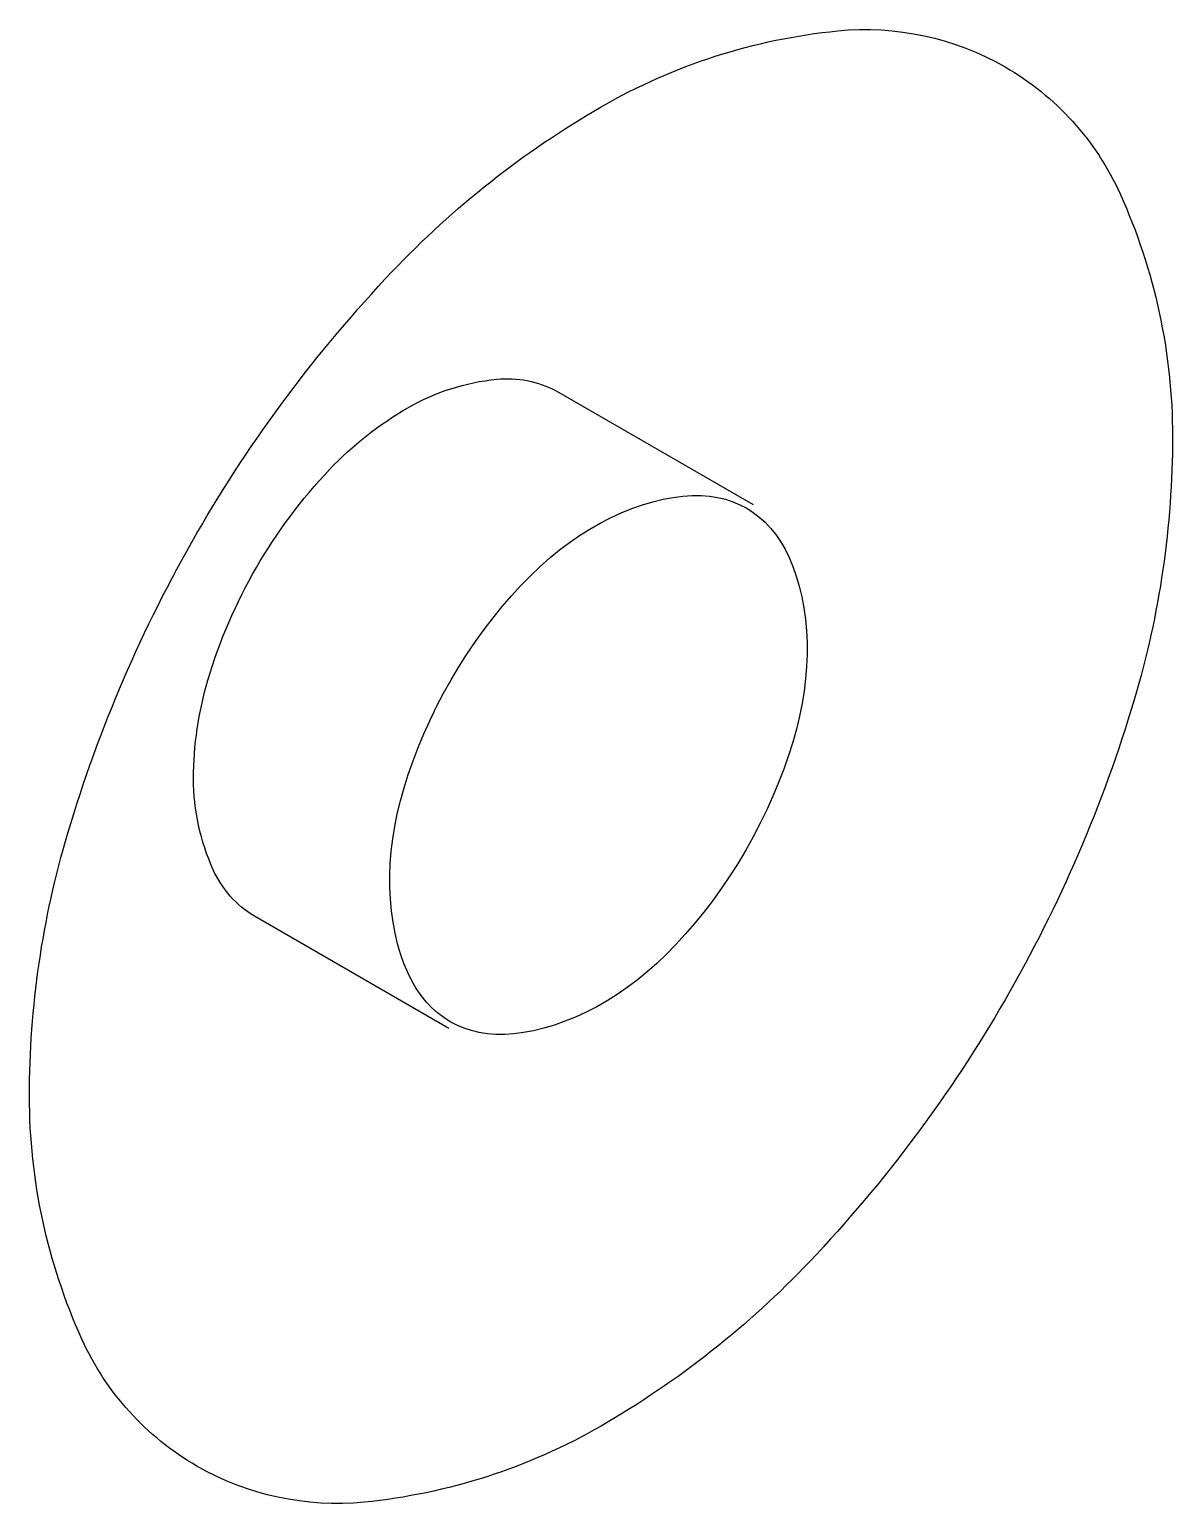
# Model space of a CAD drawing. Header units: millimetres. Extents: x -9878.37 to -9878.162, y -58.768 to -58.5.
import ezdxf

# ---------------------------------------------------------------- set-up
doc = ezdxf.new("R2010")
doc.units = ezdxf.units.MM
doc.header["$LTSCALE"] = 10
doc.linetypes.add('HIDDEN2', pattern=[0.1875, 0.125, -0.0625])
doc.layers.add('Tub_iso_componentes', color=2, linetype='Continuous')

msp = doc.modelspace()

# ---------------------------------------------------------------- linework, layer by layer
at = {"layer": 'Tub_iso_componentes'}
msp.add_lwpolyline([(-9878.33971, -58.59133, -0.058752), (-9878.30418, -58.5437, -0.072341), (-9878.26622, -58.51375, -0.106617), (-9878.22318, -58.49991, -0.156851), (-9878.19274, -58.50647, -0.156851), (-9878.17184, -58.52955, -0.106617), (-9878.1623, -58.57375, -0.072341), (-9878.16926, -58.6216, -0.058752), (-9878.19274, -58.67618, -0.058752), (-9878.22827, -58.72381, -0.072341), (-9878.26622, -58.75375, -0.106617), (-9878.30927, -58.7676, -0.156851), (-9878.33971, -58.76103, -0.156851), (-9878.36061, -58.73796, -0.106617), (-9878.37015, -58.69375, -0.072341), (-9878.36319, -58.64591, -0.058752)], format="xyb", close=True, dxfattribs=at)
at = {"layer": 'Tub_iso_componentes', "color": 1, "linetype": 'HIDDEN2', "ltscale": 0.25, "flags": 128}
msp.add_lwpolyline([(-9878.29389, -58.68141), (-9878.32925, -58.661, -0.151312), (-9878.33673, -58.65255, -0.106617), (-9878.34031, -58.63598, -0.072341), (-9878.3377, -58.61804, -0.058752), (-9878.32889, -58.59757, -0.058752), (-9878.31557, -58.57971, -0.072341), (-9878.30134, -58.56848, -0.106617), (-9878.28519, -58.56329, -0.147766), (-9878.27437, -58.56542), (-9878.23856, -58.5861)], format="xyb", dxfattribs=at)
msp.add_lwpolyline([(-9878.25261, -58.66614), (-9878.25434, -58.66791), (-9878.25609, -58.66957), (-9878.25785, -58.67114), (-9878.25964, -58.6726), (-9878.26144, -58.67396), (-9878.26327, -58.67523), (-9878.26513, -58.6764), (-9878.26701, -58.67747), (-9878.26892, -58.67845), (-9878.27085, -58.67933), (-9878.27278, -58.68011), (-9878.27471, -58.68079), (-9878.27661, -58.68136), (-9878.27847, -58.68182), (-9878.28029, -58.68216), (-9878.28205, -58.68239), (-9878.28373, -58.68251), (-9878.28535, -58.6825), (-9878.28689, -58.68238), (-9878.28837, -58.68215), (-9878.28978, -58.68181), (-9878.29113, -58.68137), (-9878.29242, -58.68082), (-9878.29366, -58.68018), (-9878.29483, -58.67943), (-9878.29595, -58.67859), (-9878.29701, -58.67764), (-9878.29801, -58.67659), (-9878.29895, -58.67542), (-9878.29982, -58.67414), (-9878.30063, -58.67275), (-9878.30138, -58.67123), (-9878.30206, -58.6696), (-9878.30267, -58.66785), (-9878.3032, -58.666), (-9878.30366, -58.66407), (-9878.30404, -58.66207), (-9878.30433, -58.66001), (-9878.30453, -58.6579), (-9878.30464, -58.65575), (-9878.30465, -58.65358), (-9878.30456, -58.65139), (-9878.30438, -58.64917), (-9878.3041, -58.64693), (-9878.30373, -58.64465), (-9878.30326, -58.64234), (-9878.30269, -58.64), (-9878.30202, -58.63762), (-9878.30126, -58.6352), (-9878.30041, -58.63275), (-9878.29946, -58.63028), (-9878.29843, -58.6278), (-9878.29731, -58.62533), (-9878.29612, -58.62286), (-9878.29485, -58.62042), (-9878.2935, -58.618), (-9878.29208, -58.61563), (-9878.2906, -58.6133), (-9878.28906, -58.61104), (-9878.28748, -58.60883), (-9878.28585, -58.6067), (-9878.28418, -58.60465), (-9878.28249, -58.60268), (-9878.28078, -58.60081), (-9878.27905, -58.59905), (-9878.2773, -58.59738), (-9878.27554, -58.59582), (-9878.27375, -58.59436), (-9878.27195, -58.59299), (-9878.27012, -58.59173), (-9878.26826, -58.59056), (-9878.26638, -58.58948), (-9878.26447, -58.58851), (-9878.26254, -58.58763), (-9878.26061, -58.58684), (-9878.25868, -58.58617), (-9878.25678, -58.5856), (-9878.25492, -58.58514), (-9878.2531, -58.58479), (-9878.25134, -58.58456), (-9878.24965, -58.58445), (-9878.24804, -58.58446), (-9878.2465, -58.58458), (-9878.24502, -58.58481), (-9878.24361, -58.58514), (-9878.24226, -58.58559), (-9878.24097, -58.58613), (-9878.23973, -58.58678), (-9878.23856, -58.58752), (-9878.23744, -58.58837), (-9878.23638, -58.58932), (-9878.23538, -58.59037), (-9878.23444, -58.59153), (-9878.23357, -58.59281), (-9878.23276, -58.59421), (-9878.23201, -58.59572), (-9878.23133, -58.59736), (-9878.23072, -58.59911), (-9878.23019, -58.60095), (-9878.22973, -58.60288), (-9878.22935, -58.60489), (-9878.22906, -58.60695), (-9878.22886, -58.60906), (-9878.22875, -58.61121), (-9878.22874, -58.61337), (-9878.22883, -58.61557), (-9878.22901, -58.61778), (-9878.22929, -58.62003), (-9878.22966, -58.62231), (-9878.23013, -58.62462), (-9878.2307, -58.62696), (-9878.23137, -58.62934), (-9878.23213, -58.63176), (-9878.23298, -58.63421), (-9878.23393, -58.63667), (-9878.23496, -58.63915), (-9878.23607, -58.64163), (-9878.23727, -58.64409), (-9878.23854, -58.64654), (-9878.23989, -58.64895), (-9878.24131, -58.65133), (-9878.24279, -58.65365), (-9878.24433, -58.65592), (-9878.24591, -58.65813), (-9878.24754, -58.66026), (-9878.24921, -58.66231), (-9878.2509, -58.66427)], close=True, dxfattribs=at)

doc.saveas('drawing.dxf')
